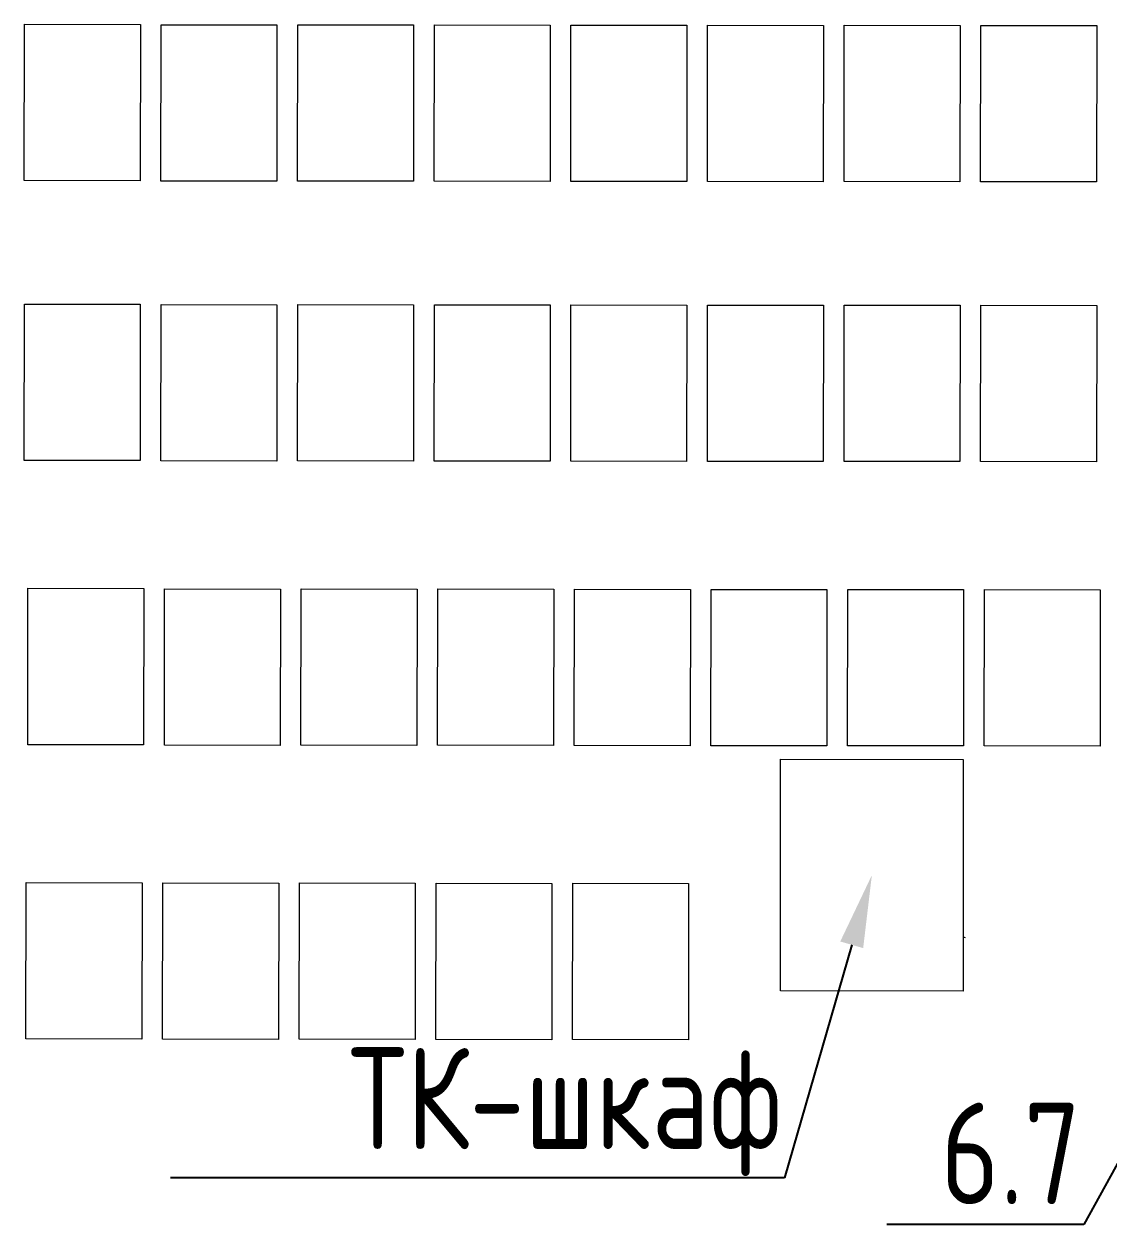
# Model space of a CAD drawing. Header units: millimetres. Extents: x 0 to 627661, y -95767 to 300888.
# Drawn here: x 495237 to 498978, y 280899 to 285080 of the extents above; entities that cross this region are included whole.
import ezdxf
from ezdxf import colors
from ezdxf.entities.mleader import LeaderData, LeaderLine
from ezdxf.math import Vec2, Vec3

# ---------------------------------------------------------------- set-up
doc = ezdxf.new("R2010")
doc.units = ezdxf.units.MM
doc.layers.add('ТХ_обор_акт.зал', color=50, linetype='Continuous')
doc.layers.add('ТХ_ОБЩЕЕ', color=7, linetype='Continuous', lineweight=0, true_color=0x7b7b7b)
doc.styles.get("Standard").update_dxf_attribs({"font": 'GOST.TTF'})

# ---------------------------------------------------------------- blocks, each defined once
blk = doc.blocks.new('table oborud')
at = {"layer": 'ТХ_ОБЩЕЕ'}
blk.add_lwpolyline([(743357.7, 691126.8), (743354.9, 691120.5)], dxfattribs=at)

msp = doc.modelspace()

# ---------------------------------------------------------------- linework, layer by layer
at = {"lineweight": 9}
msp.add_lwpolyline([(498476.3, 281743.3), (497845.5, 281744.3), (497845.5, 282544), (498476.3, 282543)], close=True, dxfattribs=at)
at = {"layer": 'ТХ_обор_акт.зал', "color": 6, "lineweight": 9, "ltscale": 100, "transparency": 33554687}
for points in [[(495637.6, 285079), (495636.9, 284539.6), (495237.1, 284540.3), (495237.8, 285079.7)], [(496108.9, 285077.4), (496108.2, 284538), (495708.4, 284538.7), (495709.1, 285078.1)], [(496580.2, 285077.4), (496579.5, 284538), (496179.7, 284538.7), (496180.4, 285078.1)], [(497051.5, 285076.8), (497050.8, 284537.4), (496651, 284538.1), (496651.7, 285077.5)], [(497522.8, 285076.2), (497522.1, 284536.8), (497122.3, 284537.5), (497123, 285076.9)], [(497994.1, 285075.6), (497993.4, 284536.1), (497593.6, 284536.8), (497594.3, 285076.3)], [(498465.4, 285075.6), (498464.7, 284536.1), (498064.9, 284536.8), (498065.6, 285076.3)], [(498936.7, 285075), (498936, 284535.5), (498536.2, 284536.2), (498536.9, 285075.7)], [(495637.5, 284113.4), (495636.8, 283574), (495237, 283574.7), (495237.8, 284114.1)], [(496108.8, 284111.8), (496108.1, 283572.4), (495708.3, 283573.1), (495709.1, 284112.5)], [(496580.1, 284111.8), (496579.4, 283572.4), (496179.7, 283573.1), (496180.4, 284112.5)], [(497051.4, 284111.2), (497050.7, 283571.7), (496651, 283572.5), (496651.7, 284111.9)], [(497522.7, 284110.6), (497522, 283571.1), (497122.3, 283571.8), (497123, 284111.3)], [(497994.1, 284109.9), (497993.3, 283570.5), (497593.6, 283571.2), (497594.3, 284110.7)], [(498465.4, 284109.9), (498464.6, 283570.5), (498064.9, 283571.2), (498065.6, 284110.7)], [(498936.7, 284109.3), (498936, 283569.9), (498536.2, 283570.6), (498536.9, 284110)], [(495649.6, 283132.6), (495648.9, 282593.2), (495249.1, 282593.9), (495249.8, 283133.4)], [(496120.9, 283131), (496120.2, 282591.6), (495720.4, 282592.3), (495721.1, 283131.8)], [(496592.2, 283131), (496591.5, 282591.6), (496191.7, 282592.3), (496192.4, 283131.8)], [(497063.5, 283130.4), (497062.8, 282591), (496663, 282591.7), (496663.7, 283131.1)], [(497534.8, 283129.8), (497534.1, 282590.4), (497134.3, 282591.1), (497135, 283130.5)], [(498006.1, 283129.2), (498005.4, 282589.7), (497605.6, 282590.5), (497606.3, 283129.9)], [(498477.4, 283129.2), (498476.7, 282589.7), (498076.9, 282590.5), (498077.7, 283129.9)], [(498948.7, 283128.6), (498948, 282589.1), (498548.2, 282589.8), (498549, 283129.3)], [(495643.5, 282117.7), (495642.8, 281578.3), (495243, 281579), (495243.7, 282118.4)], [(496114.8, 282116.1), (496114.1, 281576.7), (495714.3, 281577.4), (495715, 282116.8)], [(496586.1, 282116.1), (496585.4, 281576.7), (496185.6, 281577.4), (496186.3, 282116.8)], [(497057.4, 282115.5), (497056.7, 281576), (496656.9, 281576.7), (496657.6, 282116.2)], [(497528.7, 282114.9), (497528, 281575.4), (497128.2, 281576.1), (497128.9, 282115.6)]]:
    msp.add_lwpolyline(points, close=True, dxfattribs=at)

# ---------------------------------------------------------------- block references
at = {"lineweight": 9, "rotation": 90}
msp.add_blockref('table oborud', (1189603, -461426.4, 0), dxfattribs=at)

# ---------------------------------------------------------------- leaders
at = {"lineweight": 9}
ml = msp.add_multileader_mtext('Standard', dxfattribs=at)
ml.set_content('ТК-шкаф', color=256)
ml.set_leader_properties()
ml.build(insert=Vec2(0, 0))
ml.multileader.update_dxf_attribs({"text_left_attachment_type": 6, "text_right_attachment_type": 6, "arrow_head_size": 250})
ctx = ml.context
ctx.base_point, ctx.char_height, ctx.arrow_head_size, ctx.plane_origin = Vec3(496296.2, 281099.3, 0), 350, 250, Vec3(496864.5, 283180.1, 0)
ctx.left_attachment, ctx.right_attachment, ctx.text_align_type = 6, 6, 2
notes = []
notes.append((ctx, [(1, (1, 1, 0), (497859, 281099.3, 0), (-1, 0), 8, [(0, [(498160.9, 282143.6, 0)], 0, [])])]))
ctx.mtext.insert, ctx.mtext.alignment, ctx.mtext.flow_direction = Vec3(497849, 281549.1, 0), 3, 5
ml = msp.add_multileader_mtext('Standard', dxfattribs=at)
ml.set_content('6.7', color=256)
ml.set_leader_properties()
ml.build(insert=Vec2(0, 0))
ml.multileader.update_dxf_attribs({"text_left_attachment_type": 6, "text_right_attachment_type": 6, "arrow_head_size": 250})
ctx = ml.context
ctx.base_point, ctx.char_height, ctx.arrow_head_size, ctx.plane_origin = Vec3(498417.1, 280938.8, 0), 350, 250, Vec3(498233.6, 282639.4, 0)
ctx.left_attachment, ctx.right_attachment, ctx.text_align_type = 6, 6, 2
notes.append((ctx, [(1, (1, 1, 0), (498892.5, 280938.8, 0), (-1, 0), 8, [(0, [(499361.6, 281792.5, 0)], 0, [])])]))
ctx.mtext.insert, ctx.mtext.alignment, ctx.mtext.flow_direction = Vec3(498882.5, 281358.8, 0), 3, 5
for ctx, leaders in notes:
    for number, flags, end, landing, length, lines in leaders:
        leader = LeaderData()
        leader.index, (leader.has_last_leader_line, leader.has_dogleg_vector, leader.attachment_direction) = number, flags
        leader.last_leader_point, leader.dogleg_vector, leader.dogleg_length = Vec3(end), Vec3(landing), length
        for number, points, colour, breaks in lines:
            line = LeaderLine()
            line.index, line.vertices, line.color, line.breaks = number, Vec3.list(points), colors.encode_raw_color(colour), breaks
            leader.lines.append(line)
        ctx.leaders.append(leader)

doc.saveas('drawing.dxf')
